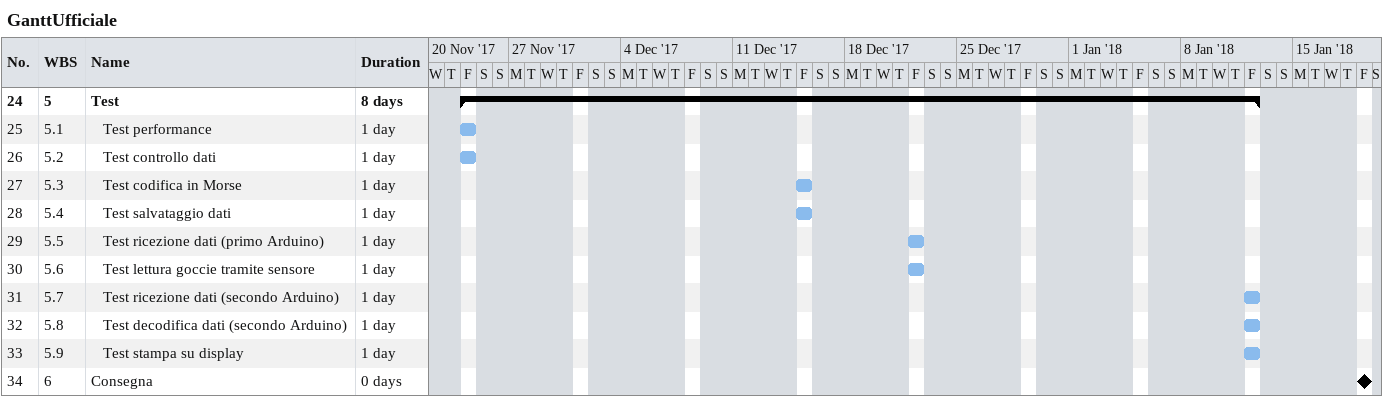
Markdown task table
GanttUfficiale

| ID | WBS | Task | Duration | Start | Finish |
|---|---|---|---|---|---|
| 24 | 5 | **Test** | 8d | 2017-11-24 | 2018-01-12 |
| 25 | 5.1 | Test performance | 1d | 2017-11-24 | 2017-11-24 |
| 26 | 5.2 | Test controllo dati | 1d | 2017-11-24 | 2017-11-24 |
| 27 | 5.3 | Test codifica in Morse | 1d | 2017-12-15 | 2017-12-15 |
| 28 | 5.4 | Test salvataggio dati | 1d | 2017-12-15 | 2017-12-15 |
| 29 | 5.5 | Test ricezione dati (primo Arduino) | 1d | 2017-12-22 | 2017-12-22 |
| 30 | 5.6 | Test lettura goccie tramite sensore | 1d | 2017-12-22 | 2017-12-22 |
| 31 | 5.7 | Test ricezione dati (secondo Arduino) | 1d | 2018-01-12 | 2018-01-12 |
| 32 | 5.8 | Test decodifica dati (secondo Arduino) | 1d | 2018-01-12 | 2018-01-12 |
| 33 | 5.9 | Test stampa su display | 1d | 2018-01-12 | 2018-01-12 |
| 34 | 6 | Consegna | 0d | 2018-01-19 | 2018-01-19 |
